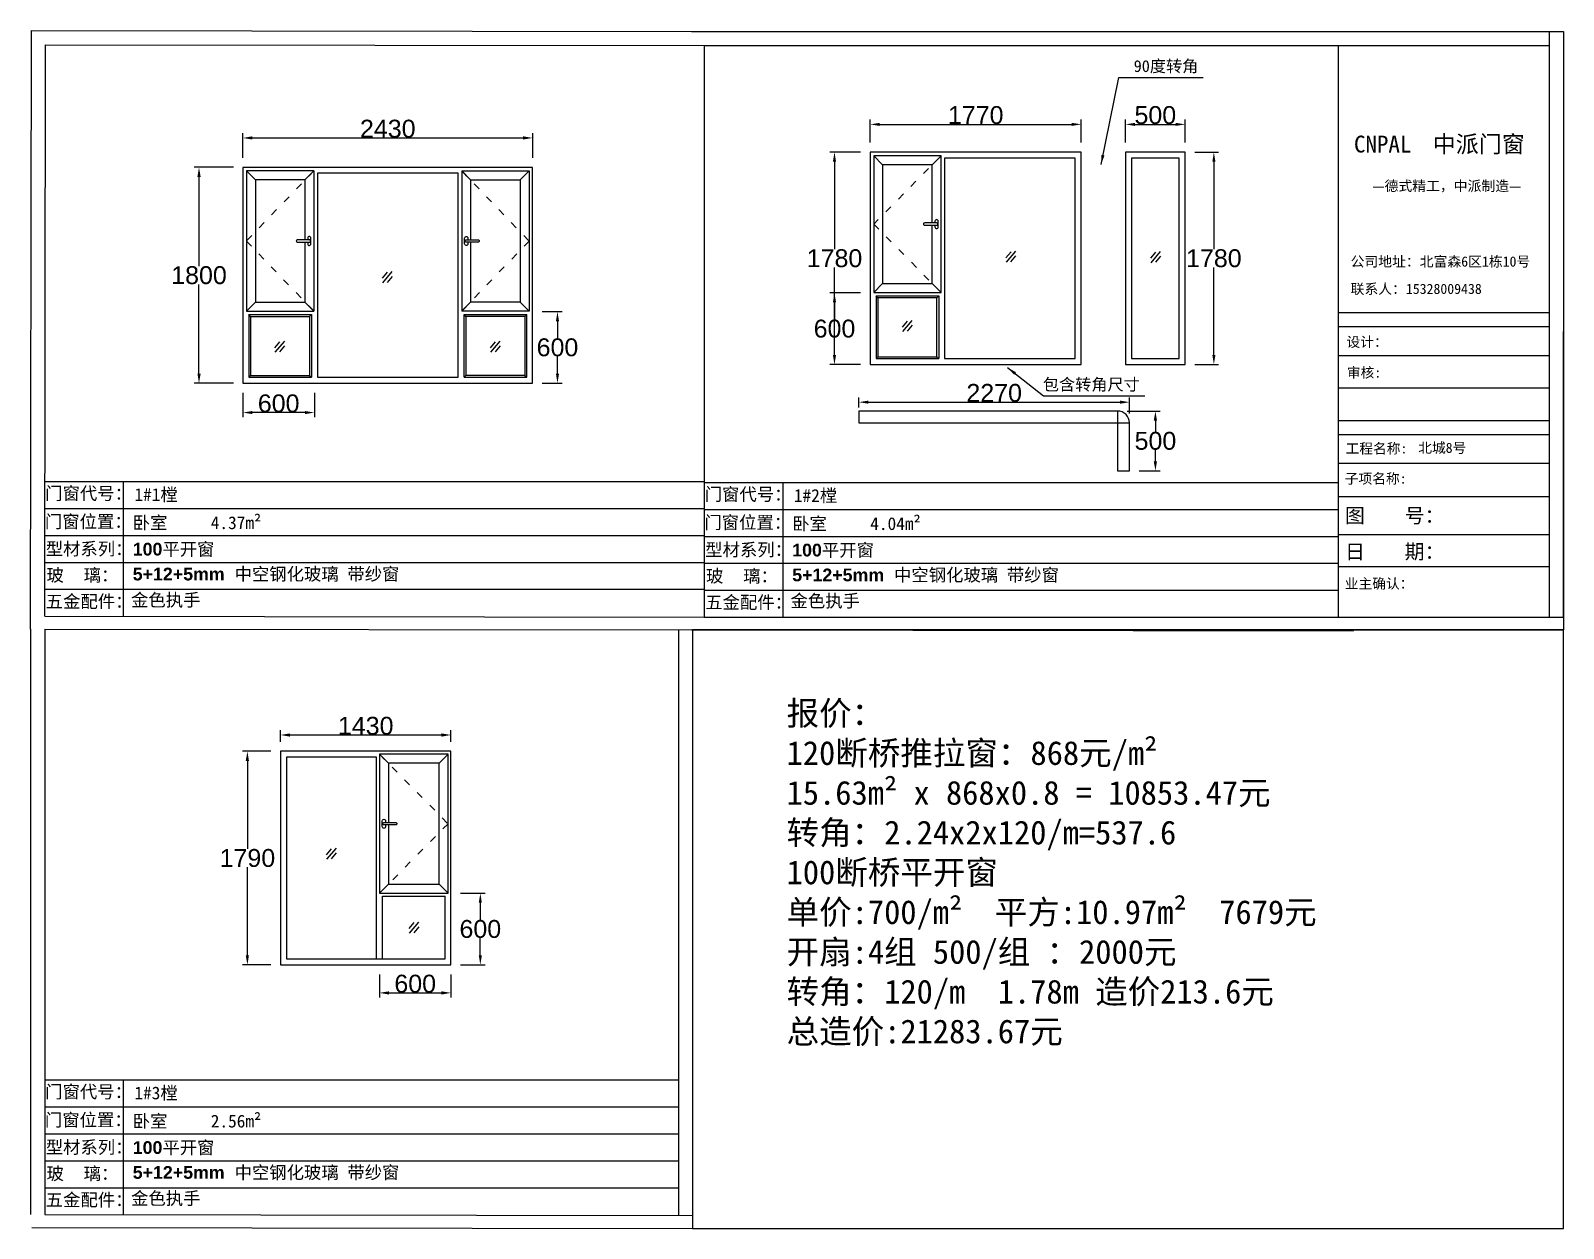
# Model space of a CAD drawing. Header units: inches. Extents: x -138455 to 599497, y -747149 to 13167.
# Drawn here: x 223604 to 236456, y -49132 to -39091 of the extents above; entities that cross this region are included whole.
import ezdxf

# ---------------------------------------------------------------- set-up
doc = ezdxf.new("R2010")
doc.units = ezdxf.units.IN
doc.header["$MEASUREMENT"] = 0
doc.header["$PDMODE"] = 35
doc.header["$PDSIZE"] = -3
doc.linetypes.add('ACAD_ISO03W100', pattern=[30, 12, -18])
doc.layers.add('0 @ 1', color=7, linetype='Continuous')
doc.styles.add('Annotative', font='arialbd.ttf')
doc.styles.add('MtXpl_', font='')
doc.styles.get("Standard").update_dxf_attribs({"font": 'arial.ttf'})
doc.styles.get('MtXpl_').set_extended_font_data('SimSun')
doc.dimstyles.get("Standard").update_dxf_attribs({"dimtxt": 80, "dimasz": 70, "dimexe": 40, "dimexo": 80, "dimgap": 0, "dimtad": 1, "dimtih": 1, "dimtoh": 1, "dimdec": 0, "dimzin": 0, "dimdsep": 46, "dimtxsty": 'Standard', "dimcen": 0.09, "dimadec": 0, "dimazin": 0, "dimtfac": 1, "dimtdec": 0, "dimtofl": 0, "dimtmove": 0, "dimatfit": 3, "dimfxl": 0, "dimtolj": 1, "dimtzin": 0, "dimarcsym": 0})

# ---------------------------------------------------------------- blocks, each defined once
blk = doc.blocks.new('*D121')
at = {"color": 0, "lineweight": -2, "transparency": 16777216}
for p, q in [((230564, -40110), (230305, -40110)), ((230345, -40190), (230345, -40924)), ((230345, -41810), (230345, -41077)), ((230564, -41890), (230305, -41890))]:
    blk.add_line(p, q, dxfattribs=at)
at = {"color": 0, "transparency": 16777216}
for points in [[(230331, -40190), (230358, -40190), (230345, -40110)], [(230331, -41810), (230358, -41810), (230345, -41890)]]:
    blk.add_solid(points, dxfattribs=at)
at = {"layer": 'Defpoints', "color": 0, "transparency": 16777216}
for p in [(230644, -40110), (230345, -41890), (230644, -41890)]:
    blk.add_point(p, dxfattribs=at)
at = {"color": 0, "transparency": 16777216, "insert": (230345, -41000), "char_height": 150, "attachment_point": 5}
blk.add_mtext('\\A1;1780', dxfattribs=at)
blk = doc.blocks.new('*D122')
at = {"color": 0, "lineweight": -2, "transparency": 16777216}
for p, q in [((230644, -40030), (230644, -39837)), ((232414, -40030), (232414, -39837)), ((230724, -39877), (232334, -39877))]:
    blk.add_line(p, q, dxfattribs=at)
at = {"color": 0, "transparency": 16777216}
for points in [[(230724, -39864), (230724, -39890), (230644, -39877)], [(232334, -39864), (232334, -39890), (232414, -39877)]]:
    blk.add_solid(points, dxfattribs=at)
at = {"layer": 'Defpoints', "color": 0, "transparency": 16777216}
for p in [(232414, -39877), (230644, -40110), (232414, -40110)]:
    blk.add_point(p, dxfattribs=at)
at = {"color": 0, "transparency": 16777216, "insert": (231529, -39800), "char_height": 150, "attachment_point": 5}
blk.add_mtext('\\A1;1770', dxfattribs=at)
blk = doc.blocks.new('dzcs')
blk.add_lwpolyline([(142096, -3328), (142196, -3328, 0.414214), (142206, -3318), (142206, -3318, 0.414214), (142196, -3308), (142096, -3308, 0.414214), (142086, -3318), (142086, -3318, 0.414214)], format="xyb", close=True)
blk.add_lwpolyline([(142182, -3328), (142182, -3342, 0.414214), (142196, -3355), (142196, -3355, 0.414214), (142209, -3342), (142209, -3294, 0.414214), (142196, -3280), (142196, -3280, 0.414214), (142182, -3294), (142182, -3308)], format="xyb")
blk = doc.blocks.new('123as')
at = {"color": 0}
for p, q in [((90189, 51387), (90252, 51462)), ((90194, 51330), (90312, 51470)), ((90251, 51335), (90314, 51410))]:
    blk.add_line(p, q, dxfattribs=at)
blk = doc.blocks.new('*D123')
at = {"color": 0, "lineweight": -2, "transparency": 16777216}
for p, q in [((233365, -40110), (233566, -40110)), ((233526, -40190), (233526, -40924)), ((233526, -41810), (233526, -41077)), ((233365, -41890), (233566, -41890))]:
    blk.add_line(p, q, dxfattribs=at)
at = {"color": 0, "transparency": 16777216}
for points in [[(233513, -40190), (233539, -40190), (233526, -40110)], [(233513, -41810), (233539, -41810), (233526, -41890)]]:
    blk.add_solid(points, dxfattribs=at)
at = {"layer": 'Defpoints', "color": 0, "transparency": 16777216}
for p in [(233285, -40110), (233285, -41890), (233526, -41890)]:
    blk.add_point(p, dxfattribs=at)
at = {"color": 0, "transparency": 16777216, "insert": (233526, -41000), "char_height": 150, "attachment_point": 5}
blk.add_mtext('\\A1;1780', dxfattribs=at)
blk = doc.blocks.new('*D124')
at = {"color": 0, "lineweight": -2, "transparency": 16777216}
for p, q in [((232785, -40030), (232785, -39837)), ((233285, -40030), (233285, -39837)), ((232865, -39877), (233205, -39877))]:
    blk.add_line(p, q, dxfattribs=at)
at = {"color": 0, "transparency": 16777216}
for points in [[(232865, -39864), (232865, -39890), (232785, -39877)], [(233205, -39864), (233205, -39890), (233285, -39877)]]:
    blk.add_solid(points, dxfattribs=at)
at = {"layer": 'Defpoints', "color": 0, "transparency": 16777216}
for p in [(233285, -39877), (232785, -40110), (233285, -40110)]:
    blk.add_point(p, dxfattribs=at)
at = {"color": 0, "transparency": 16777216, "insert": (233035, -39800), "char_height": 150, "attachment_point": 5}
blk.add_mtext('\\A1;500', dxfattribs=at)
blk = doc.blocks.new('*D129')
at = {"color": 0, "lineweight": -2, "transparency": 16777216}
for p, q in [((225304, -40237), (224976, -40237)), ((225016, -40317), (225016, -41066)), ((225016, -41967), (225016, -41219)), ((225304, -42047), (224976, -42047))]:
    blk.add_line(p, q, dxfattribs=at)
at = {"color": 0, "transparency": 16777216}
for points in [[(225003, -40317), (225030, -40317), (225016, -40237)], [(225003, -41967), (225030, -41967), (225016, -42047)]]:
    blk.add_solid(points, dxfattribs=at)
at = {"layer": 'Defpoints', "color": 0, "transparency": 16777216}
for p in [(225384, -40237), (225016, -42047), (225384, -42047)]:
    blk.add_point(p, dxfattribs=at)
at = {"color": 0, "transparency": 16777216, "insert": (225016, -41142), "char_height": 150, "attachment_point": 5}
blk.add_mtext('\\A1;1800', dxfattribs=at)
blk = doc.blocks.new('*D130')
at = {"color": 0, "lineweight": -2, "transparency": 16777216}
for p, q in [((225384, -40157), (225384, -39951)), ((227814, -40157), (227814, -39951)), ((225464, -39991), (227734, -39991))]:
    blk.add_line(p, q, dxfattribs=at)
at = {"color": 0, "transparency": 16777216}
for points in [[(225464, -39977), (225464, -40004), (225384, -39991)], [(227734, -39977), (227734, -40004), (227814, -39991)]]:
    blk.add_solid(points, dxfattribs=at)
at = {"layer": 'Defpoints', "color": 0, "transparency": 16777216}
for p in [(227814, -39991), (225384, -40237), (227814, -40237)]:
    blk.add_point(p, dxfattribs=at)
at = {"color": 0, "transparency": 16777216, "insert": (226599, -39914), "char_height": 150, "attachment_point": 5}
blk.add_mtext('\\A1;2430', dxfattribs=at)
blk = doc.blocks.new('*D131')
at = {"color": 0, "lineweight": -2, "transparency": 16777216}
for p, q in [((225384, -42127), (225384, -42333)), ((225984, -42127), (225984, -42333)), ((225904, -42293), (225464, -42293))]:
    blk.add_line(p, q, dxfattribs=at)
at = {"color": 0, "transparency": 16777216}
for points in [[(225464, -42280), (225464, -42306), (225384, -42293)], [(225904, -42280), (225904, -42306), (225984, -42293)]]:
    blk.add_solid(points, dxfattribs=at)
at = {"layer": 'Defpoints', "color": 0, "transparency": 16777216}
for p in [(225384, -42047), (225984, -42047), (225384, -42293)]:
    blk.add_point(p, dxfattribs=at)
at = {"color": 0, "transparency": 16777216, "insert": (225684, -42217), "char_height": 150, "attachment_point": 5}
blk.add_mtext('\\A1;600', dxfattribs=at)
blk = doc.blocks.new('*D133')
at = {"color": 0, "lineweight": -2, "transparency": 16777216}
for p, q in [((225699, -45053), (225699, -44956)), ((227129, -45053), (227129, -44956)), ((225779, -44996), (227049, -44996))]:
    blk.add_line(p, q, dxfattribs=at)
at = {"color": 0, "transparency": 16777216}
for points in [[(225779, -44983), (225779, -45010), (225699, -44996)], [(227049, -44983), (227049, -45010), (227129, -44996)]]:
    blk.add_solid(points, dxfattribs=at)
at = {"layer": 'Defpoints', "color": 0, "transparency": 16777216}
for p in [(227129, -44996), (225699, -45133), (227129, -45133)]:
    blk.add_point(p, dxfattribs=at)
at = {"color": 0, "transparency": 16777216, "insert": (226414, -44920), "char_height": 150, "attachment_point": 5}
blk.add_mtext('\\A1;1430', dxfattribs=at)
blk = doc.blocks.new('*D134')
at = {"color": 0, "lineweight": -2, "transparency": 16777216}
for p, q in [((225619, -45133), (225382, -45133)), ((225422, -45213), (225422, -45951)), ((225422, -46843), (225422, -46104)), ((225619, -46923), (225382, -46923))]:
    blk.add_line(p, q, dxfattribs=at)
at = {"color": 0, "transparency": 16777216}
for points in [[(225408, -45213), (225435, -45213), (225422, -45133)], [(225408, -46843), (225435, -46843), (225422, -46923)]]:
    blk.add_solid(points, dxfattribs=at)
at = {"layer": 'Defpoints', "color": 0, "transparency": 16777216}
for p in [(225699, -45133), (225422, -46923), (225699, -46923)]:
    blk.add_point(p, dxfattribs=at)
at = {"color": 0, "transparency": 16777216, "insert": (225422, -46028), "char_height": 150, "attachment_point": 5}
blk.add_mtext('\\A1;1790', dxfattribs=at)
blk = doc.blocks.new('*D132')
at = {"color": 0, "lineweight": -2, "transparency": 16777216}
for p, q in [((226529, -47003), (226529, -47198)), ((227129, -47003), (227129, -47198)), ((226609, -47158), (227049, -47158))]:
    blk.add_line(p, q, dxfattribs=at)
at = {"color": 0, "transparency": 16777216}
for points in [[(226609, -47145), (226609, -47172), (226529, -47158)], [(227049, -47145), (227049, -47172), (227129, -47158)]]:
    blk.add_solid(points, dxfattribs=at)
at = {"layer": 'Defpoints', "color": 0, "transparency": 16777216}
for p in [(226529, -46923), (227129, -46923), (227129, -47158)]:
    blk.add_point(p, dxfattribs=at)
at = {"color": 0, "transparency": 16777216, "insert": (226829, -47082), "char_height": 150, "attachment_point": 5}
blk.add_mtext('\\A1;600', dxfattribs=at)
blk = doc.blocks.new('*D135')
at = {"color": 0, "lineweight": -2, "transparency": 16777216}
for p, q in [((230549, -42251), (230549, -42166)), ((230629, -42206), (232739, -42206)), ((232819, -42301), (232819, -42166))]:
    blk.add_line(p, q, dxfattribs=at)
at = {"color": 0, "transparency": 16777216}
for points in [[(230629, -42193), (230629, -42219), (230549, -42206)], [(232739, -42193), (232739, -42219), (232819, -42206)]]:
    blk.add_solid(points, dxfattribs=at)
at = {"layer": 'Defpoints', "color": 0, "transparency": 16777216}
for p in [(232819, -42206), (230549, -42331), (232819, -42381)]:
    blk.add_point(p, dxfattribs=at)
at = {"color": 0, "transparency": 16777216, "insert": (231684, -42129), "char_height": 150, "attachment_point": 5}
blk.add_mtext('\\A1;2270', dxfattribs=at)
blk = doc.blocks.new('*D136')
at = {"color": 0, "lineweight": -2, "transparency": 16777216}
for p, q in [((232799, -42281), (233076, -42281)), ((233036, -42361), (233036, -42454)), ((233036, -42701), (233036, -42607)), ((232899, -42781), (233076, -42781))]:
    blk.add_line(p, q, dxfattribs=at)
at = {"color": 0, "transparency": 16777216}
for points in [[(233022, -42361), (233049, -42361), (233036, -42281)], [(233022, -42701), (233049, -42701), (233036, -42781)]]:
    blk.add_solid(points, dxfattribs=at)
at = {"layer": 'Defpoints', "color": 0, "transparency": 16777216}
for p in [(232719, -42281), (232819, -42781), (233036, -42781)]:
    blk.add_point(p, dxfattribs=at)
at = {"color": 0, "transparency": 16777216, "insert": (233036, -42531), "char_height": 150, "attachment_point": 5}
blk.add_mtext('\\A1;500', dxfattribs=at)
blk = doc.blocks.new('*D187')
at = {"color": 0, "lineweight": -2, "transparency": 16777216}
for p, q in [((230564, -41290), (230305, -41290)), ((230345, -41370), (230345, -41514)), ((230345, -41810), (230345, -41667)), ((230564, -41890), (230305, -41890))]:
    blk.add_line(p, q, dxfattribs=at)
at = {"color": 0, "transparency": 16777216}
for points in [[(230331, -41370), (230358, -41370), (230345, -41290)], [(230331, -41810), (230358, -41810), (230345, -41890)]]:
    blk.add_solid(points, dxfattribs=at)
at = {"layer": 'Defpoints', "color": 0, "transparency": 16777216}
for p in [(230644, -41290), (230345, -41890), (230644, -41890)]:
    blk.add_point(p, dxfattribs=at)
at = {"color": 0, "transparency": 16777216, "insert": (230345, -41590), "char_height": 150, "attachment_point": 5}
blk.add_mtext('\\A1;600', dxfattribs=at)
blk = doc.blocks.new('*D188')
at = {"color": 0, "lineweight": -2, "transparency": 16777216}
for p, q in [((227894, -41447), (228062, -41447)), ((228022, -41527), (228022, -41671)), ((228022, -41967), (228022, -41824)), ((227894, -42047), (228062, -42047))]:
    blk.add_line(p, q, dxfattribs=at)
at = {"color": 0, "transparency": 16777216}
for points in [[(228009, -41527), (228035, -41527), (228022, -41447)], [(228009, -41967), (228035, -41967), (228022, -42047)]]:
    blk.add_solid(points, dxfattribs=at)
at = {"layer": 'Defpoints', "color": 0, "transparency": 16777216}
for p in [(227814, -41447), (227814, -42047), (228022, -42047)]:
    blk.add_point(p, dxfattribs=at)
at = {"color": 0, "transparency": 16777216, "insert": (228022, -41747), "char_height": 150, "attachment_point": 5}
blk.add_mtext('\\A1;600', dxfattribs=at)
blk = doc.blocks.new('*D189')
at = {"color": 0, "lineweight": -2, "transparency": 16777216}
for p, q in [((227209, -46323), (227415, -46323)), ((227375, -46403), (227375, -46546)), ((227375, -46843), (227375, -46699)), ((227209, -46923), (227415, -46923))]:
    blk.add_line(p, q, dxfattribs=at)
at = {"color": 0, "transparency": 16777216}
for points in [[(227362, -46403), (227388, -46403), (227375, -46323)], [(227362, -46843), (227388, -46843), (227375, -46923)]]:
    blk.add_solid(points, dxfattribs=at)
at = {"layer": 'Defpoints', "color": 0, "transparency": 16777216}
for p in [(227129, -46323), (227129, -46923), (227375, -46923)]:
    blk.add_point(p, dxfattribs=at)
at = {"color": 0, "transparency": 16777216, "insert": (227375, -46623), "char_height": 150, "attachment_point": 5}
blk.add_mtext('\\A1;600', dxfattribs=at)
blk = doc.blocks.new('2askkk')
for p, q in [((223604.5, -44107.9), (223611.4, -39091.3)), ((223611.4, -39091.3), (229155.5, -39099)), ((229145.1, -39099), (236456.4, -39099)), ((236338.3, -39099), (236338.3, -44008.1)), ((236456.4, -39099), (236456.4, -44115.5)), ((223722.3, -44000.5), (223728.9, -39209.4)), ((223728.9, -39209.4), (229252.1, -39217)), ((229252.1, -39217), (236338.3, -39217)), ((229252.5, -39217), (229252.3, -44008.1)), ((234567.4, -39217), (234567.4, -44008.1)), ((236456.4, -39217), (236456.2, -44008.1)), ((232413.6, -40110.4), (230643.6, -40110.4)), ((230643.6, -40110.4), (230643.6, -41890.4)), ((230748.6, -40215.4), (230673.6, -40140.4)), ((231163.6, -40215.4), (231238.6, -40140.4)), ((231268.6, -40160.4), (231268.6, -41840.4)), ((232413.6, -41890.4), (232413.6, -40110.4)), ((227813.9, -40237.3), (225383.9, -40237.3)), ((225383.9, -40237.3), (225383.9, -42047.3)), ((225978.9, -40267.3), (225413.9, -40267.3)), ((225413.9, -40267.3), (225413.9, -41442.3)), ((225488.9, -40342.3), (225413.9, -40267.3)), ((225903.9, -40342.3), (225488.9, -40342.3)), ((225488.9, -40342.3), (225488.9, -41367.3)), ((225903.9, -40342.3), (225978.9, -40267.3)), ((225903.9, -40342.3), (225903.9, -40844.8)), ((225978.9, -40267.3), (225978.9, -41442.3)), ((227188.9, -40287.3), (226008.9, -40287.3)), ((226008.9, -40287.3), (226008.9, -41997.3)), ((227188.9, -41997.3), (227188.9, -40287.3)), ((227218.9, -40267.3), (227783.9, -40267.3)), ((227218.9, -40267.3), (227218.9, -41442.3)), ((227293.9, -40342.3), (227218.9, -40267.3)), ((227293.9, -40342.3), (227708.9, -40342.3)), ((227293.9, -40342.3), (227293.9, -40844.8)), ((227708.9, -40342.3), (227783.9, -40267.3)), ((227708.9, -40342.3), (227708.9, -41367.3)), ((227783.9, -40267.3), (227783.9, -41442.3)), ((227813.9, -42047.3), (227813.9, -40237.3)), ((225903.9, -40864.8), (225903.9, -41367.3)), ((227293.9, -40864.8), (227293.9, -41367.3)), ((230748.6, -41210.4), (230673.6, -41285.4)), ((231163.6, -41210.4), (231238.6, -41285.4)), ((225488.9, -41367.3), (225413.9, -41442.3)), ((225488.9, -41367.3), (225903.9, -41367.3)), ((225903.9, -41367.3), (225978.9, -41442.3)), ((227293.9, -41367.3), (227218.9, -41442.3)), ((227708.9, -41367.3), (227293.9, -41367.3)), ((227708.9, -41367.3), (227783.9, -41442.3)), ((230693.6, -41315.4), (231218.6, -41315.4)), ((230708.6, -41330.4), (230693.6, -41315.4)), ((231203.6, -41330.4), (231218.6, -41315.4)), ((231218.6, -41315.4), (231218.6, -41840.4)), ((225413.9, -41442.3), (225978.9, -41442.3)), ((225433.9, -41472.3), (225958.9, -41472.3)), ((225433.9, -41472.3), (225433.9, -41997.3)), ((225448.9, -41487.3), (225433.9, -41472.3)), ((225448.9, -41487.3), (225943.9, -41487.3)), ((225448.9, -41487.3), (225448.9, -41982.3)), ((225943.9, -41487.3), (225958.9, -41472.3)), ((225943.9, -41487.3), (225943.9, -41982.3)), ((225958.9, -41472.3), (225958.9, -41997.3)), ((227783.9, -41442.3), (227218.9, -41442.3)), ((227238.9, -41472.3), (227763.9, -41472.3)), ((227238.9, -41997.3), (227238.9, -41472.3)), ((227253.9, -41487.3), (227238.9, -41472.3)), ((227748.9, -41487.3), (227253.9, -41487.3)), ((227253.9, -41487.3), (227253.9, -41982.3)), ((227748.9, -41487.3), (227763.9, -41472.3)), ((227748.9, -41487.3), (227748.9, -41982.3)), ((227763.9, -41997.3), (227763.9, -41472.3)), ((234567.4, -41452.8), (236338.3, -41452.8)), ((234567.4, -41570.9), (236338.3, -41570.9)), ((230643.6, -41890.4), (232413.6, -41890.4)), ((230708.6, -41825.4), (230693.6, -41840.4)), ((231203.6, -41825.4), (231218.6, -41840.4)), ((234567.4, -41814.4), (236338.3, -41814.4)), ((225448.9, -41982.3), (225433.9, -41997.3)), ((225433.9, -41997.3), (225958.9, -41997.3)), ((225448.9, -41982.3), (225943.9, -41982.3)), ((225943.9, -41982.3), (225958.9, -41997.3)), ((226008.9, -41997.3), (227188.9, -41997.3)), ((227253.9, -41982.3), (227238.9, -41997.3)), ((227238.9, -41997.3), (227763.9, -41997.3)), ((227748.9, -41982.3), (227253.9, -41982.3)), ((227748.9, -41982.3), (227763.9, -41997.3)), ((225383.9, -42047.3), (227813.9, -42047.3)), ((234567.4, -42085.1), (236338.3, -42085.1)), ((234567.4, -42360.1), (236338.3, -42360.1)), ((234567.4, -42478.1), (236338.3, -42478.1)), ((234567.4, -42716.9), (236338.3, -42716.9)), ((223722.1, -42871.6), (229252.3, -42871.6)), ((224380.9, -42871.6), (224380.9, -44000.5)), ((229252.1, -42879.2), (234567.4, -42879.2)), ((229910.8, -42879.2), (229910.8, -44008.1)), ((234567.4, -42996.8), (236338.3, -42996.8)), ((223722.1, -43097.4), (229252.3, -43097.4)), ((229252.1, -43105), (234567.4, -43105)), ((223722.1, -43323.2), (229252.3, -43323.2)), ((229252.1, -43330.8), (234567.4, -43330.8)), ((234567.4, -43314.6), (236338.3, -43314.6)), ((223722.1, -43548.9), (229252.3, -43548.9)), ((223722.3, -43548.9), (224380.9, -43548.9)), ((229252.1, -43556.6), (234567.4, -43556.6)), ((229252.3, -43556.6), (229910.8, -43556.6)), ((234567.4, -43582.3), (236338.3, -43582.3)), ((223722.1, -43774.7), (229252.3, -43774.7)), ((229252.1, -43782.3), (234567.4, -43782.3)), ((223722.3, -44000.5), (229252.3, -44008.1)), ((229252.3, -44008.1), (236456.4, -44008.1)), ((223604.5, -44107.9), (223604.5, -49017.1)), ((223722.5, -44108.1), (223722.3, -49017.1)), ((223722.5, -44108.1), (229155.5, -44115.5)), ((229037.4, -44115.5), (229037.4, -49024.7)), ((229144.8, -44115.5), (236456.4, -44115.5)), ((229155.5, -44115.5), (229155.5, -49132.1)), ((229155.5, -44115.5), (234695.9, -44123.1)), ((227129.1, -45132.7), (225699.1, -45132.7)), ((225699.1, -45132.7), (225699.1, -46922.7)), ((226504.1, -46872.7), (226504.1, -45182.7)), ((226604.1, -45232.7), (226529.1, -45157.7)), ((227029.1, -45232.7), (227104.1, -45157.7)), ((227129.1, -46922.7), (227129.1, -45132.7)), ((226604.1, -46247.7), (226529.1, -46322.7)), ((227029.1, -46247.7), (227104.1, -46322.7)), ((226554.1, -46347.7), (227079.1, -46347.7)), ((226554.1, -46872.7), (226554.1, -46347.7)), ((226504.1, -46872.7), (226554.1, -46872.7)), ((225699.1, -46922.7), (227129.1, -46922.7)), ((223722.1, -47888.2), (229037.4, -47888.2)), ((224380.9, -47888.2), (224380.9, -49017.1)), ((223722.1, -48114), (229037.4, -48114)), ((223722.1, -48339.7), (229037.4, -48339.7)), ((223722.1, -48565.5), (229037.4, -48565.5)), ((223722.3, -48565.5), (224380.9, -48565.5)), ((223722.1, -48791.3), (229037.4, -48791.3)), ((223722.3, -49017.1), (229155.5, -49024.7)), ((223614.9, -49124.5), (229155.5, -49132.1))]:
    blk.add_line(p, q)
for points in [[(231238.6, -41285.4), (231238.6, -40140.4), (230673.6, -40140.4), (230673.6, -41285.4)], [(232785.2, -41890.4), (233285.2, -41890.4), (233285.2, -40110.4), (232785.2, -40110.4)], [(231203.6, -41330.4), (230708.6, -41330.4), (230708.6, -41825.4), (231203.6, -41825.4)], [(229155.5, -49132.1), (236456.4, -49132.1), (236456.4, -44115.5), (229155.5, -44115.5)]]:
    blk.add_lwpolyline(points, close=True)
at = {"linetype": 'ACAD_ISO03W100', "ltscale": 5}
for points in [[(231238.6, -40140.4), (230673.6, -40712.9), (231238.6, -41285.4)], [(225978.9, -40267.3), (225413.9, -40854.8), (225978.9, -41442.3)], [(227218.9, -40267.3), (227783.9, -40854.8), (227218.9, -41442.3)], [(226529.1, -45157.7), (227104.1, -45740.2), (226529.1, -46322.7)]]:
    blk.add_lwpolyline(points, dxfattribs=at)
for points in [[(231163.6, -40702.9), (231163.6, -40215.4), (230748.6, -40215.4), (230748.6, -41210.4), (231163.6, -41210.4), (231163.6, -40722.9)], [(231268.6, -41840.4), (232363.6, -41840.4), (232363.6, -40160.4), (231268.6, -40160.4)], [(233235.2, -41840.4), (233235.2, -40160.4), (232835.2, -40160.4), (232835.2, -41840.4)], [(232835.2, -41025.4), (232835.2, -41840.4), (233235.2, -41840.4), (233235.2, -41025.4)], [(230693.6, -41315.4), (230693.6, -41840.4), (231218.6, -41840.4)], [(232718.9, -42280.5), (230548.9, -42280.5), (230548.9, -42380.5), (232818.9, -42380.5)], [(226504.1, -45182.7), (225749.1, -45182.7), (225749.1, -46872.7), (226504.1, -46872.7)], [(226529.1, -46322.7), (227104.1, -46322.7), (227104.1, -45157.7), (226529.1, -45157.7), (226529.1, -46322.7)], [(226604.1, -45750.2), (226604.1, -46247.7), (227029.1, -46247.7), (227029.1, -45232.7), (226604.1, -45232.7), (226604.1, -45730.2)], [(226554.1, -46872.7), (227079.1, -46872.7), (227079.1, -46347.7)]]:
    blk.add_lwpolyline(points)
blk.add_lwpolyline([(232718.9, -42780.5), (232818.9, -42780.5), (232818.9, -42380.5, 0.4142136), (232718.9, -42280.5), (232718.9, -42280.5)], format="xyb", close=True)
for p in [(89005.4, -37395.1), (83745.7, -37537)]:
    blk.add_blockref('dzcs', p)
at = {"xscale": -1}
for p in [(369452.2, -37537), (368762.3, -42422.5)]:
    blk.add_blockref('dzcs', p, dxfattribs=at)
at = {"xscale": 0.6684526412304121, "yscale": 0.6684526412304121, "zscale": 0.6684526412304121}
for p in [(171495.8, -75344.4), (172709.7, -75348.2), (166266.9, -75516.5), (170628.1, -75925.7), (165365.4, -76099.2), (167172.8, -76099.2), (165798.5, -80349.9), (166491.1, -80969.3)]:
    blk.add_blockref('123as', p, dxfattribs=at)
at = {"style": 'MtXpl_'}
for s, height, p in [('CNPAL', 141.68, (234700.6, -40113)), ('中派门窗', 141.68, (235360.5, -40113)), ('—德式精工，中派制造—', 85.006, (234854.1, -40435.6)), ('公司地址：北富森6区1栋10号', 85.006, (234672.4, -41069.3)), ('联系人：15328009438', 85.006, (234672.4, -41298.5)), ('设计：', 84.48, (234638.3, -41742.7)), ('审核:', 84.48, (234641, -42000)), ('工程名称:', 84.48, (234629.8, -42636)), ('北城8号', 84.48, (235239.6, -42630.7)), ('子项名称:', 84.48, (234623.4, -42888.7)), ('图    号：', 122.41, (234626, -43217.5)), ('日    期：', 122.41, (234626, -43519.8)), ('业主确认：', 84.48, (234623.3, -43769.1))]:
    blk.add_text(s, height=height, dxfattribs=at).set_placement(p)
at = {"layer": '0 @ 1', "style": 'Annotative'}
for s, p in [('门窗代号：', (223726.2, -43023.8)), ('门窗代号：', (229256.2, -43031.4)), ('门窗位置：', (223723.9, -43260)), ('门窗位置：', (229253.9, -43267.6)), ('型材系列：', (223730.6, -43488.4)), ('型材系列：', (229260.6, -43496)), ('玻    璃：', (223737.5, -43708.9)), ('玻    璃：', (229267.5, -43716.5)), ('五金配件：', (223730.8, -43929.6)), ('五金配件：', (229260.8, -43937.3)), ('门窗代号：', (223726.2, -48040.3)), ('门窗位置：', (223723.9, -48276.5)), ('型材系列：', (223730.6, -48505)), ('玻    璃：', (223737.5, -48725.5)), ('五金配件：', (223730.8, -48946.2))]:
    blk.add_text(s, height=106.73, dxfattribs=at).set_placement(p)
at = {"layer": '0 @ 1', "attachment_point": 1, "style": 'Annotative'}
for s, width, heights, insert, char_height in [('{\\fSimSun|b1|i0|c134|p2;90度转角}', 4396.385, [0], (232853.9, -39338.8), 99.361), ('{\\fSimSun|b1|i0|c134|p2;包含转角尺寸}', 4396.385, [0], (232091.6, -42007.7), 99.361), ('{\\fSimSun|b1|i0|c134|p2;1#1樘}', 4396.385, [0], (224474.3, -42927.1), 106.729), ('{\\fSimSun|b1|i0|c134|p2;1#2樘}', 4396.385, [0], (230004.3, -42934.8), 106.729), ('{\\fSimSun|b1|i0|c134|p2;卧室     4.37m² }', 4396.385, [0], (224460.4, -43163.3), 106.729), ('{\\fSimSun|b1|i0|c134|p2;卧室     4.04m² }', 4396.385, [0], (229990.4, -43170.9), 106.729), ('100{\\fSimSun|b1|i0|c134|p2;平开窗}', 4396.385, [0], (224460.4, -43385.1), 106.729), ('100{\\fSimSun|b1|i0|c134|p2;平开窗}', 4396.385, [0], (229990.4, -43392.7), 106.729), ('5+12+5mm  {\\fSimSun|b1|i0|c134|p2;中空钢化玻璃 带纱窗}', 5972.399, [0], (224460.4, -43593.4), 106.729), ('5+12+5mm  {\\fSimSun|b1|i0|c134|p2;中空钢化玻璃 带纱窗}', 5972.399, [0], (229990.3, -43601.1), 106.729), ('{\\fSimSun|b1|i0|c134|p2;金色执手}', 4396.385, [0], (224446.1, -43810.6), 106.729), ('{\\fSimSun|b1|i0|c134|p2;金色执手}', 4396.385, [0], (229976.1, -43818.2), 106.729), ('{\\fSimSun|b1|i0|c134|p2;报价：\\P120断桥推拉窗：868元/m²\\P15.63m² x 868x0.8 = 10853.47元\\P转角：2.24x2x120/m=537.6\\P100断桥平开窗 \\P单价:700/m²  平方:10.97m²  7679元\\P开扇:4组 500/组 ：2000元\\P转角：120/m  1.78m 造价213.6元\\P总造价:21283.67元}', 9391.44, [4188], (229943.2, -44713.7), 200), ('{\\fSimSun|b1|i0|c134|p2;1#3樘}', 4396.385, [0], (224474.3, -47943.7), 106.729), ('{\\fSimSun|b1|i0|c134|p2;卧室     2.56m² }', 4396.385, [0], (224460.4, -48179.9), 106.729), ('100{\\fSimSun|b1|i0|c134|p2;平开窗}', 4396.385, [0], (224460.4, -48401.6), 106.729), ('5+12+5mm  {\\fSimSun|b1|i0|c134|p2;中空钢化玻璃 带纱窗}', 5972.399, [0], (224460.4, -48610), 106.729), ('{\\fSimSun|b1|i0|c134|p2;金色执手}', 4396.385, [0], (224446.1, -48827.1), 106.729)]:
    blk.add_mtext_dynamic_manual_height_columns(s, width=width, gutter_width=903.5, heights=heights, dxfattribs=dict(at, insert=insert, char_height=char_height))
for base, p1, p2, picture, middle in [((232413.6, -39877), (230643.6, -40110.4), (232413.6, -40110.4), '*D122', (231528.6, -39800.4)), ((233285.2, -39877), (232785.2, -40110.4), (233285.2, -40110.4), '*D124', (233035.2, -39800.4)), ((227813.9, -39990.8), (225383.9, -40237.3), (227813.9, -40237.3), '*D130', (226598.9, -39914.2)), ((225383.9, -42293.2), (225983.9, -42047.3), (225383.9, -42047.3), '*D131', (225683.9, -42216.6)), ((232818.9, -42206.1), (230548.9, -42330.5), (232818.9, -42380.5), '*D135', (231683.9, -42129.5)), ((227129.1, -44996.4), (225699.1, -45132.7), (227129.1, -45132.7), '*D133', (226414.1, -44919.8)), ((227129.1, -47158.2), (226529.1, -46922.7), (227129.1, -46922.7), '*D132', (226829.1, -47081.6))]:
    dim = blk.add_linear_dim(base=base, p1=p1, p2=p2, dimstyle='Standard', override={"dimtxt": 150, "dimasz": 80})
    dim.commit()
    dim.dimension.update_dxf_attribs({"geometry": picture, "text_midpoint": middle})
for base, p1, p2, picture, middle in [((230344.7, -41890.4), (230643.6, -40110.4), (230643.6, -41890.4), '*D121', (230344.7, -41000.4)), ((233526, -41890.4), (233285.2, -40110.4), (233285.2, -41890.4), '*D123', (233526, -41000.4)), ((230344.7, -41890.4), (230643.6, -41290.4), (230643.6, -41890.4), '*D187', (230344.7, -41590.4)), ((228022, -42047.3), (227813.9, -41447.3), (227813.9, -42047.3), '*D188', (228022, -41747.3)), ((233035.8, -42780.5), (232718.9, -42280.5), (232818.9, -42780.5), '*D136', (233035.8, -42530.5)), ((225421.6, -46922.7), (225699.1, -45132.7), (225699.1, -46922.7), '*D134', (225421.6, -46027.7)), ((227375, -46922.7), (227129.1, -46322.7), (227129.1, -46922.7), '*D189', (227375, -46622.7))]:
    dim = blk.add_linear_dim(base=base, p1=p1, p2=p2, angle=90, dimstyle='Standard', override={"dimtxt": 150, "dimasz": 80})
    dim.commit()
    dim.dimension.update_dxf_attribs({"geometry": picture, "text_midpoint": middle})
dim = blk.add_linear_dim(base=(225016.4, -42047.3), p1=(225383.9, -40237.3), p2=(225383.9, -42047.3), angle=90, text='1800', dimstyle='Standard', override={"dimtxt": 150, "dimasz": 80})
dim.commit()
dim.dimension.update_dxf_attribs({"geometry": '*D129', "text_midpoint": (225016.4, -41142.3)})
for points in [[(232579.8, -40214.2), (232729.9, -39483.2), (233436.2, -39483.2)], [(231796.1, -41915.8), (232097.4, -42152.8), (232946.4, -42152.8)]]:
    blk.add_leader(points, dimstyle='Standard', override={"dimtxt": 150, "dimasz": 80, "dimgap": 0, "dimtad": 0})

msp = doc.modelspace()

# ---------------------------------------------------------------- block references
msp.add_blockref('2askkk', (0, 0))

doc.saveas('drawing.dxf')
